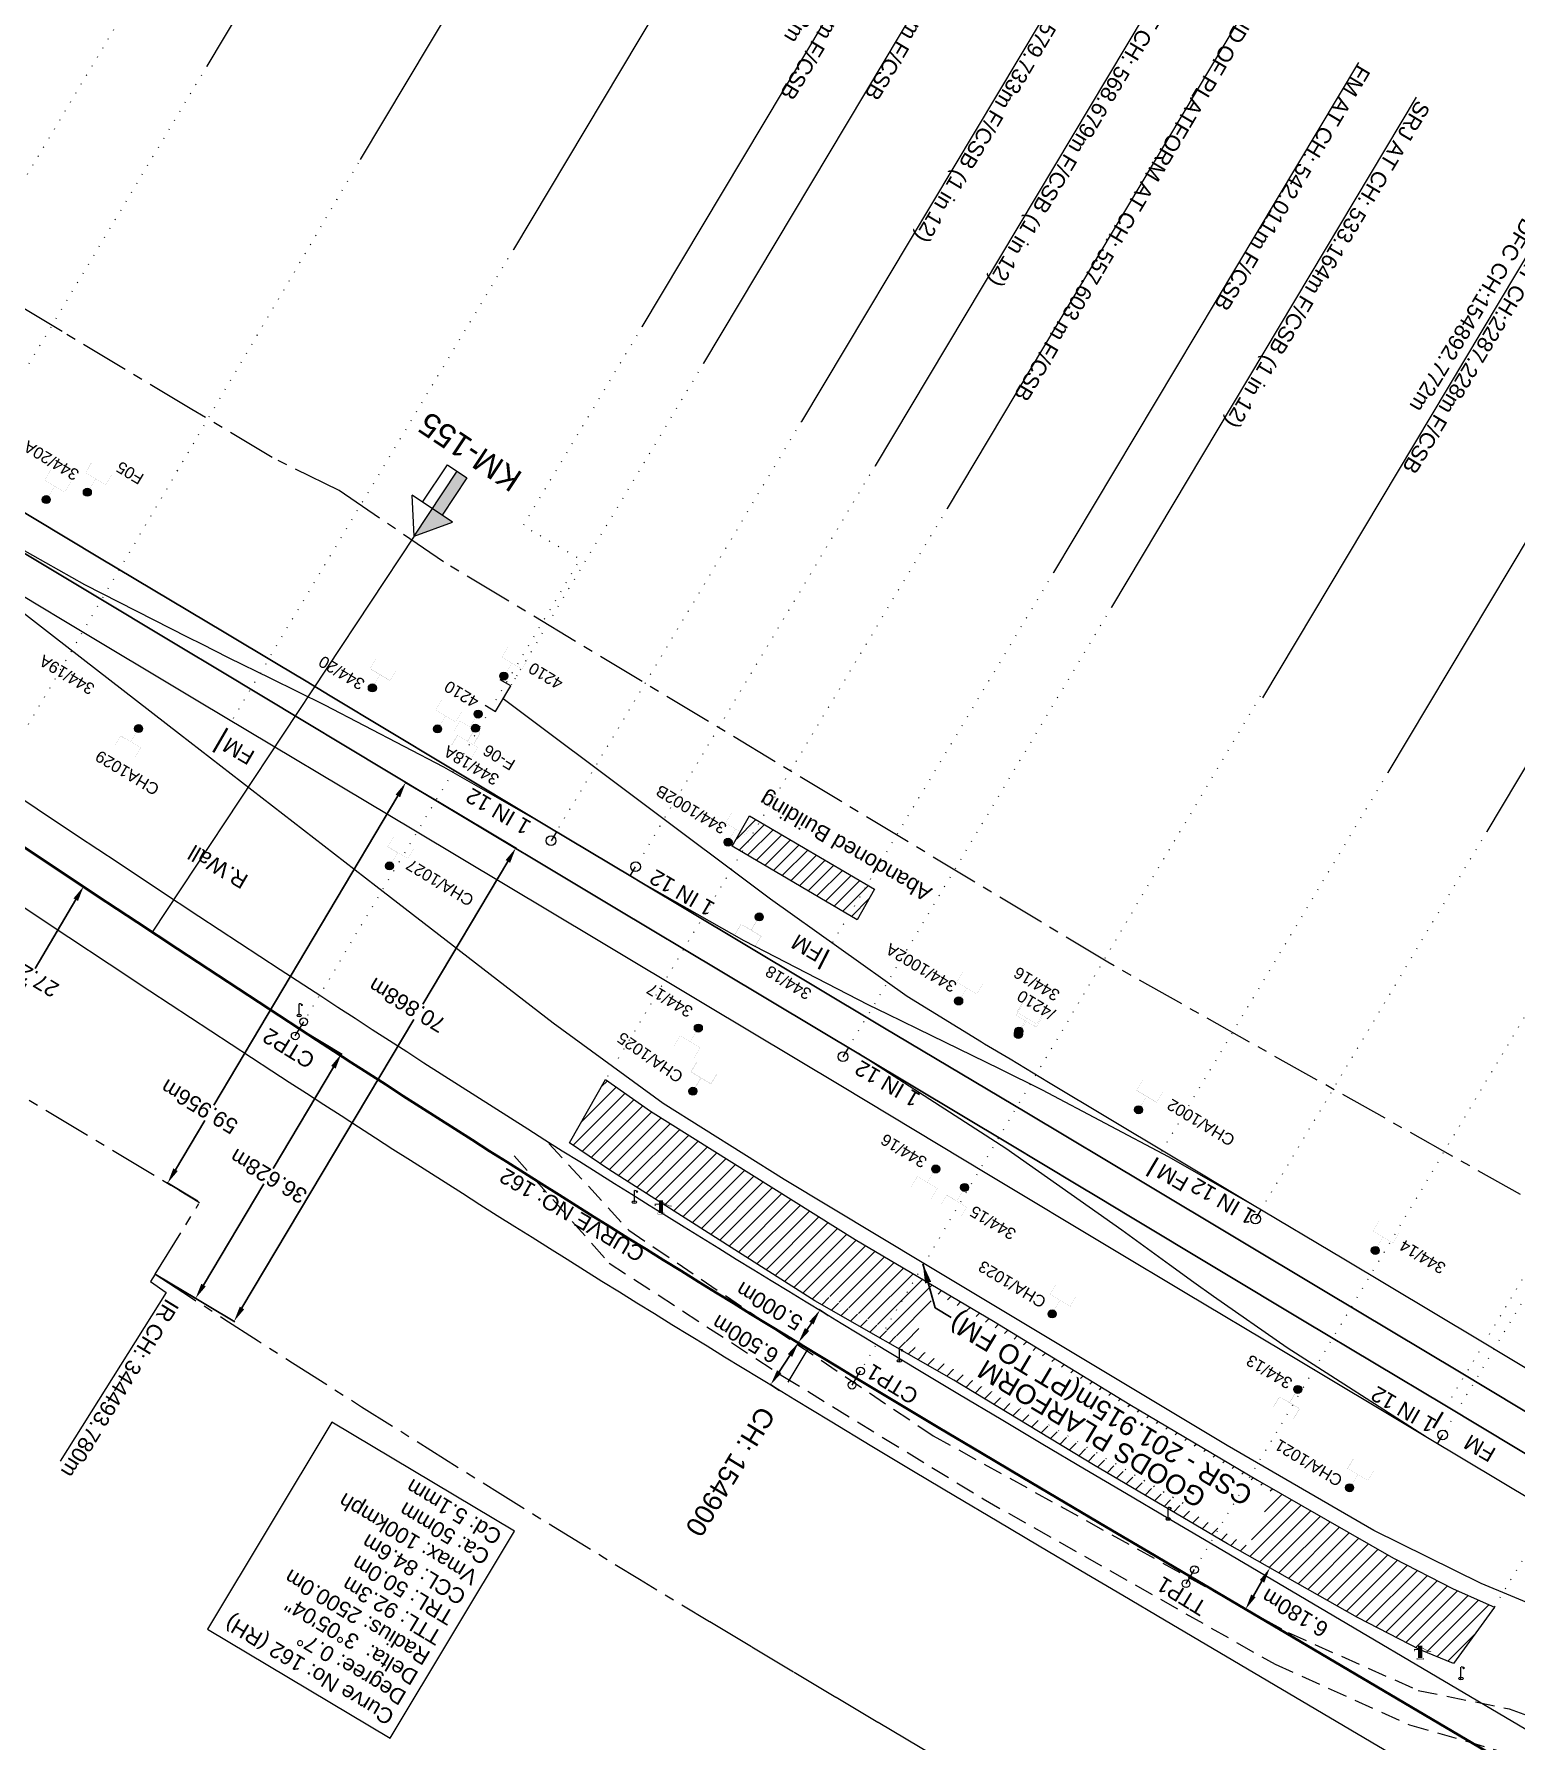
# Model space of a CAD drawing. Header units: metres. Extents: x 597821 to 610090, y 3402206 to 3407451.
# Drawn here: x 607355.1 to 607545.8, y 3403710.5 to 3403930.1 of the extents above; entities that cross this region are included whole.
import ezdxf
from ezdxf.enums import TextEntityAlignment as Align

# ---------------------------------------------------------------- set-up
doc = ezdxf.new("R2010")
doc.units = ezdxf.units.M
doc.header["$MEASUREMENT"] = 0
for name, pattern in [('CENTER', [2, 1.25, -0.25, 0.25, -0.25]), ('DASHED', [0.75, 0.5, -0.25]), ('DOT', [0.25, 0, -0.25])]:
    doc.linetypes.add(name, pattern=pattern)
doc.layers.get('Defpoints').update_dxf_attribs({"color": 5})
for name, color, linetype, lineweight in [('Cardinal_Leader', 10, 'Continuous', 0), ("CHAWAPAIL STN. SRJ's", 7, 'Continuous', 0), ('DFCC BOUNDARY', 6, 'CENTER', 0), ('Exg track', 7, 'Continuous', 0), ('Existing IR Track', 143, 'Continuous', 0), ('Govt buliding', 7, 'Continuous', 0), ('Grill', 7, 'Continuous', 0), ('Hand_Pump', 8, 'Continuous', 0), ('Lamp_Post', 8, 'Continuous', 0), ("NEW CHAWAPAIL STN. SRJ's", 10, 'Continuous', 0), ('OHE MAST', 7, 'Continuous', 0), ('Platform', 7, 'Continuous', 0), ('Proposed Chainage', 10, 'Continuous', 0), ('Proposed Curve_Details', 10, 'Continuous', 0), ('PROPOSED DFCC TRACK', 1, 'Continuous', 0), ('proposed structure', 1, 'Continuous', 0), ('Proposed TPTC Chainages', 10, 'Continuous', 0), ('SRJ CH. in Station', 7, 'Continuous', 0), ('Subroad Edge', 34, 'Continuous', 0), ('Text1', 7, 'Continuous', 0)]:
    doc.layers.add(name, color=color, linetype=linetype, lineweight=lineweight)
doc.layers.add('Existing Railway Boundary', color=7, linetype='CENTER')
doc.styles.add('ARIAL', font='arial.ttf')
doc.styles.get("Standard").update_dxf_attribs({"font": 'arial.ttf'})
doc.styles.add('Style-Arial', font='arial.ttf')
doc.linetypes.add('F-LINE', pattern='A,0.6,["X",Standard,S=0.3,R=0,X=0,Y=-0.15],0.1', length=0.7)
doc.dimstyles.new('ISO-25', dxfattribs={"dimtxt": 2.5, "dimasz": 2.5, "dimexe": 1.25, "dimexo": 0.625, "dimtad": 1, "dimtxsty": 'Standard', "dimcen": 2.5, "dimadec": 0, "dimazin": 0, "dimtfac": 1, "dimtmove": 0, "dimatfit": 3, "dimfxl": 1, "dimarcsym": 0})
doc.dimstyles.get("Standard").update_dxf_attribs({"dimtxt": 0.18, "dimasz": 0.18, "dimexe": 0.18, "dimexo": 0.0625, "dimgap": 0.09, "dimtad": 0, "dimtih": 1, "dimtoh": 1, "dimdec": 4, "dimzin": 0, "dimdsep": 46, "dimtxsty": 'Standard', "dimcen": 0.09, "dimadec": 0, "dimazin": 0, "dimtfac": 1, "dimtdec": 4, "dimtofl": 0, "dimtmove": 0, "dimatfit": 3, "dimfxl": 1, "dimtolj": 1, "dimtzin": 0, "dimarcsym": 0})

# ---------------------------------------------------------------- blocks, each defined once
blk = doc.blocks.new('*D12')
at = {"layer": 'Defpoints', "color": 0, "transparency": 16777216}
for p in [(607514.13, 3403732.74), (607510.98, 3403727.42), (607510.99, 3403727.42)]:
    blk.add_point(p, dxfattribs=at)
at = {"layer": 'PROPOSED DFCC TRACK', "color": 0, "lineweight": -2, "transparency": 16777216}
for p, q in [((607514.02, 3403732.8), (607514.01, 3403732.81)), ((607513.1, 3403731.02), (607512, 3403729.14)), ((607510.88, 3403727.48), (607510.87, 3403727.49))]:
    blk.add_line(p, q, dxfattribs=at)
at = {"layer": 'PROPOSED DFCC TRACK', "color": 0, "transparency": 16777216}
for points in [[(607512.82, 3403731.19), (607513.39, 3403730.85), (607514.12, 3403732.74)], [(607511.71, 3403729.31), (607512.28, 3403728.98), (607510.98, 3403727.42)]]:
    blk.add_solid(points, dxfattribs=at)
at = {"layer": 'PROPOSED DFCC TRACK', "color": 0, "lineweight": 0, "transparency": 16777216, "insert": (607517.34, 3403726.96), "char_height": 2, "attachment_point": 5, "rotation": 149, "style": 'Style-Arial'}
blk.add_mtext('\\A1;6.180m', dxfattribs=at)
blk = doc.blocks.new('TerminatorOpen_0.5')
at = {"color": 0, "linetype": 'ByBlock', "lineweight": -2}
for q in [(-1, 0.25), (-1, 0), (-1, -0.25)]:
    blk.add_line((0, 0), q, dxfattribs=at)
blk = doc.blocks.new('HP')
at = {"color": 8}
for points, const_width in [([(-0.75, 1.03), (-0.75, 1.29), (0, 1.29)], 0.108), ([(0, 0.17), (0, 1.76)], 0.541), ([(-0.04, 1.67), (1.03, 1.06), (1.42, 1.03)], 0.0676)]:
    blk.add_lwpolyline(points, dxfattribs=dict(at, const_width=const_width))
at = {"color": 8, "const_width": 0.0676}
blk.add_lwpolyline([(0, 0.17), (-0.41, 0.17), (-0.41, 0), (0.41, 0), (0.41, 0.17)], close=True, dxfattribs=at)
blk = doc.blocks.new('LP')
for points in [[(0, 0), (0, 1.5)], [(0.25, 1.35), (0.44, 1.35)]]:
    blk.add_lwpolyline(points)
for centre, radius, start, end in [((0.07, 0.99), 0.519, 57.6425, 97.3165), ((0.34, 1.33), 0.094, 11.7012, 168.0476)]:
    blk.add_arc(centre, radius, start, end)
at = {"extrusion": (0, 0, -1)}
blk.add_ellipse((0, 0.01), major_axis=(0.308, 0), ratio=0.400495, dxfattribs=at)
blk.add_ellipse((0.35, 1.36), major_axis=(0.0017, 0.0438), ratio=0.461056, start_param=1.74022, end_param=4.575836)
blk = doc.blocks.new('OHE MAST')
h = blk.add_hatch(color=7)
h.dxf.hatch_style = 1
edge = h.paths.add_edge_path()
edge.add_arc((0, 0), 0.514, 0, 360)
at = {"const_width": 0.01}
for points in [[(1.5, 3.5), (1.5, 2), (-1.5, 2), (-1.5, 3.5)], [(0, 2), (0, 0)]]:
    blk.add_lwpolyline(points, dxfattribs=at)
blk.add_circle((0, 0), 0.514)
blk = doc.blocks.new('KM POST PLAN')
h = blk.add_hatch(color=256)
h.dxf.hatch_style = 1
h.paths.add_polyline_path([(0, -8.47), (-3, -8.47), (-3, -20), (0, -20)])
h.paths.add_polyline_path([(0, -8.47), (0, 0), (-6.25, -8.47)])
for points in [[(0, 0), (-6.25, -8.47), (6.25, -8.47)], [(0, 0), (0, -20)], [(0, 0), (6.25, -8.47)], [(3, -8.47), (3, -20), (-3, -20), (-3, -8.47)]]:
    blk.add_lwpolyline(points)
at = {"style": 'Style-Arial'}
blk.add_attdef('KM-POST', text='', height=6, dxfattribs=at).set_placement((0, -26, -263.95), align=Align.MIDDLE_CENTER)
blk = doc.blocks.new('*D61')
at = {"layer": 'Defpoints', "color": 0, "transparency": 16777216}
for p in [(607389.43, 3403801.97), (607394.63, 3403798.87), (607370.67, 3403770.52)]:
    blk.add_point(p, dxfattribs=at)
at = {"layer": 'PROPOSED DFCC TRACK', "color": 0, "lineweight": -2, "transparency": 16777216}
for p, q in [((607389.54, 3403801.91), (607394.74, 3403798.81)), ((607393.61, 3403797.15), (607385.84, 3403784.13)), ((607376.9, 3403769.13), (607384.66, 3403782.16)), ((607370.78, 3403770.45), (607375.98, 3403767.35))]:
    blk.add_line(p, q, dxfattribs=at)
at = {"layer": 'PROPOSED DFCC TRACK', "color": 0, "transparency": 16777216}
for points in [[(607393.32, 3403797.33), (607393.89, 3403796.98), (607394.63, 3403798.87)], [(607376.61, 3403769.3), (607377.18, 3403768.96), (607375.87, 3403767.42)]]:
    blk.add_solid(points, dxfattribs=at)
at = {"layer": 'PROPOSED DFCC TRACK', "color": 0, "lineweight": 0, "transparency": 16777216, "insert": (607385.25, 3403783.14), "char_height": 2, "attachment_point": 5, "rotation": 149, "style": 'Style-Arial'}
blk.add_mtext('\\A1;36.628m', dxfattribs=at)
blk = doc.blocks.new('*D74')
at = {"layer": 'Defpoints', "color": 0, "transparency": 16777216}
for p in [(607406.94, 3403831.4), (607372.28, 3403782.26), (607376.29, 3403779.87)]:
    blk.add_point(p, dxfattribs=at)
at = {"layer": 'PROPOSED DFCC TRACK', "color": 0, "lineweight": -2, "transparency": 16777216}
for p, q in [((607406.83, 3403831.47), (607402.82, 3403833.85)), ((607401.9, 3403832.07), (607378.24, 3403792.29)), ((607373.3, 3403783.98), (607377.07, 3403790.32)), ((607376.18, 3403779.94), (607372.17, 3403782.32))]:
    blk.add_line(p, q, dxfattribs=at)
at = {"layer": 'PROPOSED DFCC TRACK', "color": 0, "transparency": 16777216}
for points in [[(607401.61, 3403832.24), (607402.19, 3403831.9), (607402.92, 3403833.79)], [(607373.01, 3403784.15), (607373.58, 3403783.81), (607372.28, 3403782.26)]]:
    blk.add_solid(points, dxfattribs=at)
at = {"layer": 'PROPOSED DFCC TRACK', "color": 0, "lineweight": 0, "transparency": 16777216, "insert": (607376.35, 3403792.09), "char_height": 2, "attachment_point": 5, "rotation": 149, "style": 'Style-Arial'}
blk.add_mtext('\\A1;59.956m', dxfattribs=at)
blk = doc.blocks.new('*D75')
at = {"layer": 'Defpoints', "color": 0, "transparency": 16777216}
for p in [(607406.94, 3403831.4), (607370.67, 3403770.52), (607380.82, 3403764.47)]:
    blk.add_point(p, dxfattribs=at)
at = {"layer": 'PROPOSED DFCC TRACK', "color": 0, "lineweight": -2, "transparency": 16777216}
for p, q in [((607407.04, 3403831.34), (607417.19, 3403825.29)), ((607416.06, 3403823.64), (607405.12, 3403805.27)), ((607381.84, 3403766.19), (607403.94, 3403803.3)), ((607370.78, 3403770.45), (607380.93, 3403764.41))]:
    blk.add_line(p, q, dxfattribs=at)
at = {"layer": 'PROPOSED DFCC TRACK', "color": 0, "transparency": 16777216}
for points in [[(607415.77, 3403823.81), (607416.35, 3403823.47), (607417.08, 3403825.36)], [(607381.56, 3403766.36), (607382.13, 3403766.02), (607380.82, 3403764.47)]]:
    blk.add_solid(points, dxfattribs=at)
at = {"layer": 'PROPOSED DFCC TRACK', "color": 0, "lineweight": 0, "transparency": 16777216, "insert": (607403.09, 3403805.15), "char_height": 2, "attachment_point": 5, "rotation": 149, "style": 'Style-Arial'}
blk.add_mtext('\\A1;70.868m', dxfattribs=at)
blk = doc.blocks.new('*D427')
at = {"layer": 'Defpoints', "color": 0, "transparency": 16777216}
for p in [(607360.53, 3403821), (607346.67, 3403797.54), (607347.61, 3403796.98)]:
    blk.add_point(p, dxfattribs=at)
at = {"layer": 'PROPOSED DFCC TRACK', "color": 0, "lineweight": -2, "transparency": 16777216}
for p, q in [((607360.64, 3403820.94), (607361.58, 3403820.38)), ((607360.46, 3403818.72), (607355.23, 3403809.87)), ((607348.63, 3403798.7), (607354.06, 3403807.9)), ((607346.77, 3403797.47), (607347.72, 3403796.92))]:
    blk.add_line(p, q, dxfattribs=at)
at = {"layer": 'PROPOSED DFCC TRACK', "color": 0, "transparency": 16777216}
for points in [[(607360.17, 3403818.89), (607360.74, 3403818.55), (607361.47, 3403820.44)], [(607348.34, 3403798.87), (607348.92, 3403798.53), (607347.61, 3403796.98)]]:
    blk.add_solid(points, dxfattribs=at)
at = {"layer": 'PROPOSED DFCC TRACK', "color": 0, "lineweight": 0, "transparency": 16777216, "insert": (607353.32, 3403809.68), "char_height": 2, "attachment_point": 5, "rotation": 149, "style": 'Style-Arial'}
blk.add_mtext('\\A1;27.255m', dxfattribs=at)
blk = doc.blocks.new('*D570')
at = {"layer": 'Defpoints', "color": 0, "transparency": 16777216}
for p in [(607454.71, 3403760.92), (607449.88, 3403756.32), (607451.13, 3403755.49)]:
    blk.add_point(p, dxfattribs=at)
at = {"layer": 'PROPOSED DFCC TRACK', "color": 0, "lineweight": -2, "transparency": 16777216}
for p, q in [((607454.61, 3403760.98), (607453.36, 3403761.81)), ((607452.36, 3403760.07), (607450.98, 3403757.99)), ((607451.03, 3403755.56), (607449.77, 3403756.39))]:
    blk.add_line(p, q, dxfattribs=at)
at = {"layer": 'PROPOSED DFCC TRACK', "color": 0, "transparency": 16777216}
for points in [[(607452.08, 3403760.26), (607452.64, 3403759.89), (607453.46, 3403761.74)], [(607450.7, 3403758.17), (607451.26, 3403757.8), (607449.88, 3403756.32)]]:
    blk.add_solid(points, dxfattribs=at)
at = {"layer": 'PROPOSED DFCC TRACK', "color": 0, "lineweight": 0, "transparency": 16777216, "insert": (607446.61, 3403762.17), "char_height": 2, "attachment_point": 5, "rotation": 149, "style": 'Style-Arial'}
blk.add_mtext('\\A1;6.500m', dxfattribs=at)
blk = doc.blocks.new('*D571')
at = {"layer": 'Defpoints', "color": 0, "transparency": 16777216}
for p in [(607456.22, 3403765.92), (607457.36, 3403765.16), (607454.61, 3403760.98)]:
    blk.add_point(p, dxfattribs=at)
at = {"layer": 'PROPOSED DFCC TRACK', "color": 0, "lineweight": -2, "transparency": 16777216}
for p, q in [((607457.26, 3403765.23), (607456.11, 3403765.98)), ((607454.56, 3403763.41), (607455.11, 3403764.25)), ((607454.5, 3403761.05), (607453.36, 3403761.81))]:
    blk.add_line(p, q, dxfattribs=at)
at = {"layer": 'PROPOSED DFCC TRACK', "color": 0, "transparency": 16777216}
for points in [[(607454.84, 3403764.43), (607455.39, 3403764.06), (607456.22, 3403765.92)], [(607454.28, 3403763.6), (607454.84, 3403763.23), (607453.46, 3403761.74)]]:
    blk.add_solid(points, dxfattribs=at)
at = {"layer": 'PROPOSED DFCC TRACK', "color": 0, "lineweight": 0, "transparency": 16777216, "insert": (607449.7, 3403766.42), "char_height": 2, "attachment_point": 5, "rotation": 149, "style": 'Style-Arial'}
blk.add_mtext('\\A1;5.000m', dxfattribs=at)

msp = doc.modelspace()

# ---------------------------------------------------------------- hatches: boundary and pattern name
at = {"layer": 'Text1'}
h = msp.add_hatch(dxfattribs=at)
h.set_pattern_fill('ANSI31', color=256, scale=10)
h.set_pattern_definition([(45, (0, 0), (-0.8838834765, 0.8838834765), [])])
h.paths.add_polyline_path([(607461.0192, 3403816.138), (607444.9424, 3403825.5853), (607447.1589, 3403829.5152), (607463.2475, 3403820.0609)])
h = msp.add_hatch(dxfattribs=at)
h.set_pattern_fill('ANSI31', scale=11)
h.set_pattern_definition([(45, (0, 0), (-0.97227182413, 0.97227182413), [])])
h.paths.add_polyline_path([(607503.2261, 3403740.8196), (607503.3885, 3403740.9221), (607456.1312, 3403768.2406), (607456.2936, 3403768.3431)], flags=16)
h.paths.add_polyline_path([(607514.5429, 3403742.4171), (607511.3545, 3403735.4694), (607467.9992, 3403761.4781), (607471.0482, 3403768.1922)], flags=16)
h.paths.add_polyline_path([(607423.9849, 3403787.4472), (607428.638, 3403795.5771), (607434.4031, 3403791.5223), (607460.7542, 3403774.9975), (607478.5421, 3403764.488), (607496.0754, 3403753.7464), (607512.5108, 3403744.0338), (607530.0406, 3403733.9883), (607537.7053, 3403730.0703), (607543.0002, 3403727.6922), (607537.7365, 3403720.459), (607533.4567, 3403722.1857), (607525.4125, 3403726.3603), (607508.6632, 3403735.8294), (607491.4209, 3403746.0261), (607473.4262, 3403756.9012), (607455.5493, 3403767.1147), (607429.0701, 3403783.9825)])

# ---------------------------------------------------------------- linework, layer by layer
at = {"layer": 'Cardinal_Leader', "linetype": 'Continuous', "lineweight": 13}
for p, q in [((607388.695, 3403801.1897), (607389.7831, 3403803.0105)), ((607460.3503, 3403756.2615), (607461.4384, 3403758.0822)), ((607503.3264, 3403730.7069), (607504.4144, 3403732.5276))]:
    msp.add_line(p, q, dxfattribs=at)
for centre in [(607389.7831, 3403803.0105), (607388.695, 3403801.1897), (607460.3503, 3403756.2615), (607461.4384, 3403758.0822), (607504.4144, 3403732.5276), (607503.3264, 3403730.7069)]:
    msp.add_circle(centre, 0.5, dxfattribs=at)
at = {"layer": "CHAWAPAIL STN. SRJ's", "lineweight": 13, "flags": 128}
for points in [[(607416.5422, 3403991.5742), (607377.3183, 3403925.9747)], [(607455.9945, 3403967.9853), (607416.7736, 3403902.3833)], [(607480.4549, 3403953.3598), (607441.2347, 3403887.7573)], [(607493.0473, 3403945.8296), (607453.8234, 3403880.2301)], [(607502.5357, 3403940.1571), (607463.3114, 3403874.557)], [(607511.7564, 3403934.6437), (607472.592, 3403869.0316)], [(607525.5124, 3403926.4187), (607486.2882, 3403860.8185)], [(607532.9578, 3403921.966), (607493.734, 3403856.3664)], [(607568.525, 3403900.7002), (607529.3008, 3403835.1)], [(607581.2576, 3403893.087), (607542.0334, 3403827.4869)]]:
    msp.add_lwpolyline(points, dxfattribs=at)
at = {"layer": "CHAWAPAIL STN. SRJ's", "linetype": 'DOT', "lineweight": 13, "ltscale": 5, "flags": 128}
for points in [[(607366.6981, 3403932.965), (607329.5579, 3403870.6462)], [(607377.3183, 3403925.9747), (607344.2477, 3403870.6121)], [(607416.7736, 3403902.3833), (607380.4704, 3403841.6607)], [(607441.2347, 3403887.7573), (607415.4414, 3403844.5687)], [(607453.8234, 3403880.2301), (607422.3109, 3403827.4673)], [(607463.3114, 3403874.557), (607432.4835, 3403822.945)], [(607486.2882, 3403860.8185), (607457.7907, 3403813.1445)], [(607493.734, 3403856.3664), (607459.8736, 3403799.6779)], [(607417.228, 3403847.5606), (607415.4414, 3403844.5687)], [(607529.3008, 3403835.1), (607500.0844, 3403786.1822)], [(607542.0334, 3403827.4869), (607512.964, 3403778.8112)], [(607536.8378, 3403753.5483), (607553.5517, 3403781.5087), (607548.1981, 3403784.8412), (607565.3253, 3403813.5599)], [(607572.0334, 3403809.549), (607535.671, 3403748.6942)], [(607582.8368, 3403803.1131), (607561.3631, 3403766.3254), (607564.8526, 3403764.2389), (607543.0002, 3403727.6922)]]:
    msp.add_lwpolyline(points, dxfattribs=at)
at = {"layer": "CHAWAPAIL STN. SRJ's", "linetype": 'DOT', "lineweight": 13, "ltscale": 5, "elevation": 264.3916, "flags": 128}
msp.add_lwpolyline([(607472.592, 3403869.0316), (607428.638, 3403795.5771)], dxfattribs=at)
at = {"layer": 'DFCC BOUNDARY', "color": 36, "linetype": 'ByBlock', "ltscale": 5}
for p, q in [((607370.6701, 3403770.5171), (607370.0706, 3403769.577)), ((607372.0982, 3403768.1576), (607358.4584, 3403746.4735)), ((607370.0706, 3403769.577), (607372.0982, 3403768.1576))]:
    msp.add_line(p, q, dxfattribs=at)
at = {"layer": 'DFCC BOUNDARY', "lineweight": 20, "ltscale": 5}
msp.add_lwpolyline([(607248.0969, 3403856.6673), (607265.7572, 3403846.1057), (607281.2413, 3403836.8167), (607296.6244, 3403827.5882), (607314.0229, 3403817.1971), (607317.1885, 3403815.2975), (607330.6606, 3403807.2131), (607343.0419, 3403799.786), (607348.0429, 3403796.7883), (607376.3854, 3403779.7603)], dxfattribs=at)
at = {"layer": 'Exg track', "lineweight": 15}
for p, q in [((607422.3109, 3403827.4673), (607421.6174, 3403826.3015)), ((607431.796, 3403821.7895), (607432.4896, 3403822.9553)), ((607459.8736, 3403799.6779), (607459.1801, 3403798.512)), ((607512.964, 3403778.8112), (607512.2705, 3403777.6454)), ((607535.6693, 3403748.6914), (607536.3629, 3403749.8572))]:
    msp.add_line(p, q, dxfattribs=at)
at = {"layer": 'Exg track', "const_width": 0.3}
for points in [[(607379.9625, 3403840.7885), (607378.152, 3403837.6792)], [(607499.6959, 3403785.5312), (607498.264, 3403783.1317)], [(607535.1443, 3403750.7299), (607536.38, 3403752.7863)]]:
    msp.add_lwpolyline(points, dxfattribs=at)
at = {"layer": 'Exg track', "const_width": 0.3, "elevation": 264.332}
msp.add_lwpolyline([(607457.3439, 3403812.2774), (607456.0541, 3403809.7745)], dxfattribs=at)
at = {"layer": 'Exg track', "lineweight": 15}
for centre in [(607421.6174, 3403826.3015), (607432.4896, 3403822.9553), (607459.1801, 3403798.512), (607512.2705, 3403777.6454), (607536.3629, 3403749.8572)]:
    msp.add_circle(centre, 0.6244, dxfattribs=at)
at = {"layer": 'Existing IR Track', "color": 0, "lineweight": 25, "flags": 128}
for points in [[(607557.8332, 3403746.3515), (607538.5356, 3403757.9594), (607521.0287, 3403768.4139), (607498.3055, 3403782.0443), (607482.8326, 3403791.2781), (607464.3216, 3403802.3122), (607446.1089, 3403813.2053), (607433.079, 3403821.0124), (607432.078, 3403821.6207), (607421.0239, 3403828.2377), (607408.0311, 3403836.02), (607393.1998, 3403844.9552), (607390.1158, 3403846.8382), (607386.4912, 3403848.9559), (607379.5596, 3403853.1162), (607363.5037, 3403862.6938), (607346.8627, 3403872.7094), (607329.6373, 3403882.9976), (607314.4109, 3403892.1216), (607298.9853, 3403901.365), (607281.196, 3403912.0126), (607263.2503, 3403922.7539), (607245.7162, 3403933.2433)], [(607626.3416, 3403700.034), (607604.0888, 3403713.3589), (607591.3904, 3403720.9318), (607574.8623, 3403730.7886), (607555.1678, 3403742.5337), (607536.6127, 3403753.6835), (607518.5467, 3403764.4912), (607496.1752, 3403777.906), (607492.0576, 3403780.3959), (607489.4046, 3403781.9683), (607480.5666, 3403787.2852), (607443.3909, 3403809.5491), (607430.0462, 3403817.5549), (607406.1365, 3403831.8819), (607378.9166, 3403848.2355), (607373.8895, 3403851.2488), (607361.5254, 3403858.6657), (607344.842, 3403868.6771), (607327.4402, 3403879.0702), (607312.1075, 3403888.2684), (607296.5881, 3403897.5786), (607278.8925, 3403908.1613), (607260.9973, 3403918.8633), (607243.4181, 3403929.3978)]]:
    msp.add_lwpolyline(points, dxfattribs=at)
at = {"layer": 'Existing IR Track', "color": 0, "lineweight": 20, "flags": 128}
for points in [[(607602.9662, 3403708.4598), (607599.3014, 3403710.6541), (607534.3818, 3403749.4611), (607515.8604, 3403760.5684), (607503.2062, 3403768.1394), (607493.9262, 3403773.7259), (607477.9142, 3403783.3242), (607458.8933, 3403794.7562), (607441.4785, 3403805.2061), (607427.6798, 3403813.486), (607403.9493, 3403827.6596), (607376.3557, 3403844.1144), (607358.6939, 3403854.7432), (607355.9927, 3403856.3731), (607353.5228, 3403857.8693), (607351.9727, 3403858.8045), (607343.7103, 3403863.8321), (607331.5395, 3403871.0433), (607293.8661, 3403893.5287), (607258.8116, 3403914.642)], [(607592.0175, 3403704.3702), (607576.2106, 3403713.76), (607562.8829, 3403720.9465), (607548.9366, 3403727.5625), (607541.3072, 3403730.7438), (607527.5107, 3403737.5458), (607508.6346, 3403748.4954), (607487.3808, 3403761.2088), (607469.7917, 3403771.7706), (607451.6195, 3403782.711), (607436.06, 3403792.5074), (607421.8777, 3403802.8505), (607399.0459, 3403820.4771), (607373.8212, 3403840.0072), (607357.5697, 3403852.5795), (607354.8938, 3403854.6618), (607351.0534, 3403857.653), (607343.3366, 3403863.3596), (607331.5395, 3403871.0433)], [(607421.0239, 3403828.2377), (607407.813, 3403835.7508), (607392.5258, 3403843.7224), (607385.5649, 3403847.1757), (607380.1121, 3403849.8543), (607376.6787, 3403851.5799), (607374.9126, 3403852.4415), (607361.6294, 3403859.2151), (607344.842, 3403868.6771)], [(607413.1157, 3403843.7258), (607414.4554, 3403842.9231), (607416.4273, 3403846.2143), (607415.0876, 3403847.017)], [(607739.2471, 3403643.525), (607722.3299, 3403653.5866), (607706.8498, 3403662.9245), (607688.6165, 3403673.8511), (607668.1901, 3403686.0802), (607650.5817, 3403696.5575), (607630.9913, 3403708.2786), (607609.2191, 3403721.2727), (607560.56, 3403750.2978), (607541.0303, 3403762.0552), (607523.6197, 3403772.4549), (607511.6758, 3403779.5797), (607501.2391, 3403785.8265), (607485.6228, 3403795.2008), (607480.676, 3403798.1972), (607477.4092, 3403800.1342), (607477.008, 3403800.3762), (607467.4307, 3403806.2767), (607449.8726, 3403818.7855), (607416.1589, 3403844.0301), (607415.4414, 3403844.5687)], [(607511.6758, 3403779.5797), (607501.0851, 3403785.6534), (607484.8744, 3403794.2193), (607479.4229, 3403796.9198), (607468.7653, 3403802.086), (607464.9027, 3403803.9666), (607462.5164, 3403805.1511), (607446.4773, 3403813.4166), (607433.079, 3403821.0124)], [(607534.3818, 3403749.4611), (607516.3361, 3403761.041), (607506.8635, 3403767.6465), (607504.3346, 3403769.458), (607501.1786, 3403771.7374), (607495.0557, 3403776.1963), (607480.1373, 3403786.6958), (607461.1605, 3403798.9072)]]:
    msp.add_lwpolyline(points, dxfattribs=at)
at = {"layer": 'Existing Railway Boundary', "color": 36, "lineweight": 20, "ltscale": 5}
for points in [[(607385.7139, 3403875.6061), (607375.3991, 3403881.7936), (607358.6952, 3403891.8174), (607341.2919, 3403902.2114), (607325.9819, 3403911.3959), (607310.4466, 3403920.7156), (607304.9288, 3403924.0155), (607300.9292, 3403917.3459)], [(607755.5205, 3403663.0787), (607493.2715, 3403810.6574), (607407.78, 3403862.1861), (607394.3484, 3403871.3553), (607385.7139, 3403875.6061)]]:
    msp.add_lwpolyline(points, dxfattribs=at)
msp.add_lwpolyline([(607765.5086, 3403559.4423), (607571.8471, 3403673.7258), (607552.2717, 3403660.5571), (607485.2693, 3403700.0965), (607479.8852, 3403703.2741), (607474.4939, 3403706.4583), (607469.0947, 3403709.6517), (607463.6689, 3403712.8676), (607458.2522, 3403716.0874), (607452.8306, 3403719.3215), (607447.4053, 3403722.5717), (607441.9978, 3403725.8273, -0.00829626), (607370.6701, 3403770.5171), (607376.2934, 3403779.6115)], format="xyb", dxfattribs=at)
at = {"layer": 'Govt buliding'}
msp.add_polyline3d([(607461.0192, 3403816.138, 263.9688), (607444.9424, 3403825.5853, 264.6845), (607447.1589, 3403829.5152, 262.9101), (607463.2475, 3403820.0609, 262.9101)], close=True, dxfattribs=at)
at = {"layer": 'Grill', "color": 1, "linetype": 'F-LINE', "lineweight": 13, "ltscale": 2}
for points in [[(607834.0327, 3403542.5876), (607506.4115, 3403735.9234), (607501.0292, 3403739.1), (607495.6491, 3403742.2775), (607490.2723, 3403745.4577), (607484.9025, 3403748.6405), (607479.536, 3403751.8304), (607474.1759, 3403755.0278), (607468.8231, 3403758.2346), (607463.4758, 3403761.4539, -0.00845757), (607391.9689, 3403806.2891), (607386.7418, 3403809.7), (607381.5235, 3403813.1214), (607376.3105, 3403816.5534), (607371.1014, 3403819.9944), (607365.8934, 3403823.444), (607360.69, 3403826.8977), (607355.4874, 3403830.3555), (607350.2846, 3403833.8159), (607289.796, 3403874.0503)], [(607765.3572, 3403569.7612), (607500.5669, 3403726.0193), (607495.1841, 3403729.1962), (607489.8009, 3403732.3756), (607484.4179, 3403735.5594), (607479.0327, 3403738.7513), (607473.6523, 3403741.9495), (607468.2752, 3403745.1571), (607462.9023, 3403748.3758), (607457.5384, 3403751.6052, -0.00845894), (607385.6902, 3403796.6544), (607380.4467, 3403800.076), (607375.209, 3403803.5101), (607369.9794, 3403806.953), (607364.7568, 3403810.4029), (607359.5429, 3403813.8565), (607354.3304, 3403817.3162), (607349.1219, 3403820.778), (607343.916, 3403824.2403), (607283.4269, 3403864.4751)]]:
    msp.add_lwpolyline(points, format="xyb", dxfattribs=at)
at = {"layer": "NEW CHAWAPAIL STN. SRJ's", "lineweight": 13, "flags": 128}
for points in [[(607397.0968, 3403913.9545), (607435.9933, 3403979.0066)], [(607433.3246, 3403892.4403), (607472.4446, 3403957.866)], [(607513.2037, 3403844.705), (607552.3236, 3403910.1307)]]:
    msp.add_lwpolyline(points, dxfattribs=at)
at = {"layer": "NEW CHAWAPAIL STN. SRJ's", "linetype": 'DOT', "lineweight": 13, "ltscale": 5, "flags": 128}
for points in [[(607347.5156, 3403829.6526), (607397.1823, 3403914.0974)], [(607433.3452, 3403892.4746), (607418.023, 3403866.8349), (607425.3519, 3403862.5304), (607389.239, 3403802.1001)], [(607512.8786, 3403844.9193), (607460.8943, 3403757.1718)], [(607503.8704, 3403731.6173), (607556.126, 3403819.0605)]]:
    msp.add_lwpolyline(points, dxfattribs=at)
at = {"layer": 'Platform'}
msp.add_polyline3d([(607423.9849, 3403787.4472, 264.4456), (607428.638, 3403795.5771, 264.3916), (607434.4031, 3403791.5223, 265.2454), (607460.7542, 3403774.9975, 265.2534), (607478.5421, 3403764.488, 265.2654), (607496.0754, 3403753.7464, 265.2404), (607512.5108, 3403744.0338, 265.2444), (607530.0406, 3403733.9883, 265.2714), (607537.7053, 3403730.0703, 265.1614), (607543.0002, 3403727.6922, 264.6516), (607537.7365, 3403720.459, 264.6775), (607533.4567, 3403722.1857, 265.2694), (607525.4125, 3403726.3603, 265.2864), (607508.6632, 3403735.8294, 265.3134), (607491.4209, 3403746.0261, 265.2954), (607473.4262, 3403756.9012, 265.3044), (607455.5493, 3403767.1147, 265.3514), (607429.0701, 3403783.9825, 265.2664)], close=True, dxfattribs=at)
at = {"layer": 'Proposed Chainage', "lineweight": 0}
msp.add_line((607403.9909, 3403865.5014), (607370.3054, 3403814.5277), dxfattribs=at)
at = {"layer": 'Proposed Chainage', "lineweight": 0, "flags": 128}
msp.add_lwpolyline([(607452.1158, 3403756.6431), (607454.7122, 3403760.9161)], dxfattribs=at)
at = {"layer": 'Proposed Curve_Details'}
msp.add_lwpolyline([(607400.8912, 3403710.8419), (607416.9163, 3403737.4772), (607393.4143, 3403751.5122), (607377.3892, 3403724.8769)], close=True, dxfattribs=at)
at = {"layer": 'PROPOSED DFCC TRACK', "color": 1, "linetype": 'Continuous', "lineweight": 50, "flags": 128}
msp.add_lwpolyline([(607831.492, 3403538.2812), (607503.8704, 3403731.6173), (607498.4879, 3403734.794), (607493.1064, 3403737.9723), (607487.7269, 3403741.1541), (607482.3504, 3403744.3408), (607476.9779, 3403747.5343), (607471.6104, 3403750.7362), (607466.2489, 3403753.9482), (607460.8943, 3403757.1718, -0.00845817), (607389.239, 3403802.1001), (607384.0048, 3403805.5156), (607378.7781, 3403808.9426), (607373.5578, 3403812.3793), (607368.3429, 3403815.8242), (607363.1323, 3403819.2756), (607357.925, 3403822.7318), (607352.7198, 3403826.1914), (607347.5156, 3403829.6526), (607112.557, 3403985.9371)], format="xyb", dxfattribs=at)
at = {"layer": 'Subroad Edge', "color": 3, "linetype": 'DASHED', "lineweight": 18, "ltscale": 5}
for p, q in [((607416.8788, 3403785.7405, 263.8748), (607429.1041, 3403771.9571, 263.8368)), ((607421.3376, 3403787.3585, 263.9798), (607431.6202, 3403776.1817, 263.9818)), ((607431.6202, 3403776.1817, 263.9818), (607453.2569, 3403761.5435, 263.8538)), ((607429.1041, 3403771.9571, 263.8368), (607451.4457, 3403757.4207, 263.7328)), ((607453.2569, 3403761.5435, 263.8538), (607470.8059, 3403749.738, 263.9248)), ((607451.4457, 3403757.4207, 263.7328), (607477.2099, 3403741.6403, 263.8468)), ((607470.8059, 3403749.738, 263.9248), (607516.4818, 3403724.4145, 264.0287)), ((607477.2099, 3403741.6403, 263.8468), (607514.7955, 3403720.3472, 263.9708)), ((607516.4818, 3403724.4145, 264.0287), (607533.2086, 3403716.9863, 264.1257)), ((607514.7955, 3403720.3472, 263.9708), (607532.0657, 3403712.5643, 264.0167)), ((607533.2086, 3403716.9863, 264.1257), (607544.9053, 3403714.6089, 264.0637)), ((607544.9053, 3403714.6089, 264.0637), (607588.7871, 3403699.0507, 264.0907)), ((607532.0657, 3403712.5643, 264.0167), (607545.3081, 3403708.7254, 263.9388))]:
    msp.add_line(p, q, dxfattribs=at)

# ---------------------------------------------------------------- block references
at = {"layer": 'Hand_Pump', "xscale": 0.9997078269170317, "yscale": 0.9997078269170317, "zscale": 0.9997078269170317}
for p in [(607435.7663, 3403778.2593, 264.8665), (607533.4523, 3403720.9653, 264.4996)]:
    msp.add_blockref('HP', p, dxfattribs=at)
at = {"layer": 'Lamp_Post', "xscale": 0.9997078269170317, "yscale": 0.9997078269170317, "zscale": 0.9997078269170317}
for p in [(607389.2108, 3403803.8034, 262.5272), (607432.339, 3403779.7831, 264.8405), (607466.4364, 3403759.3602, 265.1554), (607501.0166, 3403739.0273, 264.9885), (607538.71, 3403718.4909, 264.6725)]:
    msp.add_blockref('LP', p, dxfattribs=at)
at = {"layer": 'OHE MAST', "lineweight": 20}
for p, rotation in [((607356.6614, 3403870.1874), 329.0208306544455), ((607361.9418, 3403871.138), 329.0208306544455), ((607415.537, 3403847.487), 329.0208306544455), ((607398.6185, 3403845.9553), 329.0208306544455), ((607407.0049, 3403840.6886), 329.0208306544455), ((607412.225, 3403842.599), 149.0208306544456), ((607368.5456, 3403840.7317), 149.0208306544456), ((607411.874, 3403840.7762), 149.0208306544456), ((607444.3883, 3403826.114), 329.0208306544455), ((607400.8252, 3403823.0591), 329.0208306544455), ((607448.4039, 3403816.5018), 149.0208306544456), ((607474.0666, 3403805.6825), 329.0208306544455), ((607481.748, 3403801.382), 329.0208306544455), ((607481.8235, 3403801.804), 329.0208306544455), ((607440.5673, 3403802.1905), 149.0208306544456), ((607439.8776, 3403794.0755), 329.0208306544455), ((607497.2115, 3403791.6829), 329.0208306544455), ((607471.1197, 3403784.0671), 149.0208306544456), ((607474.8295, 3403781.6908), 149.0208306544456), ((607527.6746, 3403773.5833), 329.0208306544455), ((607486.0968, 3403765.4171), 329.0208306544455), ((607517.6999, 3403755.7102), 149.0208306544456), ((607524.3808, 3403743.0603), 329.0208306544455)]:
    msp.add_blockref('OHE MAST', p, dxfattribs=dict(at, rotation=rotation))
at = {"layer": 'Proposed Chainage', "lineweight": 0}
ref = msp.add_blockref('KM POST PLAN', (607403.9909, 3403865.5014), dxfattribs=dict(at, xscale=0.5, yscale=0.5, zscale=0.5, rotation=146.4307463538951))
ref.add_attrib('KM-POST', 'KM-155', dxfattribs={"layer": '0', "color": 10, "height": 3, "rotation": 146.430746, "style": 'Style-Arial'}).set_placement((607411.1792, 3403876.3333, -131.9737), align=Align.MIDDLE_CENTER)

# ---------------------------------------------------------------- texts
at = {"layer": "CHAWAPAIL STN. SRJ's", "lineweight": 13, "char_height": 2, "attachment_point": 4, "line_spacing_factor": 0.648, "style": 'ARIAL'}
for s, insert, width, rotation in [('\\pxsm1;DE AT CH: 594.525m F/CSB', (607481.2127, 3403952.7447), 48.267487, 239.123596), ('\\pxsm1,t21;SRJ AT CH: 579.733m F/CSB (1 in 12)', (607493.8067, 3403945.2143), 78.551179, 239.123596), ('\\pxsm1;SRJ AT CH: 568.679m F/CSB (1 in 12)', (607503.2869, 3403939.5282), 78.551179, 239.123596), ('\\pxsm1;END OF PLATFORM AT CH: 557.603 m F/CSB  ', (607512.351, 3403934.2035), 79.767452, 239.251769), ('\\pxsm1;FM AT CH: 542.011m F/CSB', (607526.2718, 3403925.8034), 78.551179, 239.123596), ('\\pxsm1,t23;SRJ AT CH: 533.164m F/CSB (1 in 12)', (607533.7173, 3403921.3507), 70.493945, 239.123595)]:
    msp.add_mtext(s, dxfattribs=dict(at, insert=insert, width=width, rotation=rotation))
at = {"layer": 'DFCC BOUNDARY', "color": 36, "insert": (607372.9681, 3403767.0169), "char_height": 2, "attachment_point": 4, "rotation": 238.566309, "line_spacing_factor": 0.60036, "style": 'ARIAL'}
msp.add_mtext('IR CH: 344493.780m', dxfattribs=at)
at = {"layer": 'Exg track', "style": 'ARIAL'}
for s, p in [('FM', (607383.6561, 3403837.6806)), ('1 IN 12', (607419.2195, 3403828.6605)), ('1 IN 12', (607442.8664, 3403818.1855)), ('FM', (607456.8195, 3403812.344)), ('1 IN 12', (607469.2845, 3403793.6278)), ('FM', (607503.8554, 3403782.806)), ('1 IN 12', (607512.4932, 3403778.4977)), ('1 IN 12', (607535.704, 3403751.7084)), ('FM', (607543.3662, 3403747.9783))]:
    msp.add_text(s, height=2, rotation=149.797857, dxfattribs=at).set_placement(p)
at = {"layer": 'OHE MAST', "style": 'ARIAL'}
for s, rotation, p in [('344/20A', 149, (607361.0298, 3403873.8303)), ('F05', 149, (607369.3586, 3403873.3315)), ('344/19A', 149, (607363.0396, 3403846.2721)), ('344/20', 149, (607397.7929, 3403846.8883)), ('4210', 149, (607423.3099, 3403846.9325)), ('4210', 149, (607412.4719, 3403844.5753)), ('344/18A', 149, (607415.0843, 3403834.6161)), ('F-06', 149, (607417.159, 3403836.5426)), ('CHA1029', 149, (607371.3624, 3403833.3262)), ('344/1002B', 149, (607444.3736, 3403828.3416)), ('CHA/1027', 149, (607411.8452, 3403819.0609)), ('344/1002A', 149, (607473.9719, 3403807.9681)), ('344/18', 149, (607455.2862, 3403807.029)), ('344/16', 149, (607487.2373, 3403806.8601)), ('344/17', 149, (607440.0169, 3403804.7543)), ('/4210', 149, (607486.6742, 3403804.4598)), ('CHA/1025', 145.428967, (607438.7706, 3403796.2842)), ('CHA/1002', 149, (607509.7791, 3403788.1957)), ('344/16', 149, (607470.1431, 3403785.3839)), ('344/15', 149, (607481.6032, 3403776.1309)), ('344/14', 149, (607536.9037, 3403771.7478)), ('CHA/1023', 149, (607485.484, 3403767.3756)), ('344/13', 149, (607517.1669, 3403756.9521)), ('CHA/1021', 149, (607523.6255, 3403744.4066))]:
    msp.add_text(s, height=1.5, rotation=rotation, dxfattribs=at).set_placement(p)
at = {"layer": 'Proposed Chainage', "lineweight": 0, "insert": (607449.5155, 3403753.1015), "char_height": 2.5, "attachment_point": 4, "rotation": 238.715628, "line_spacing_factor": 0.6, "style": 'Style-Arial'}
msp.add_mtext('CH: 154900', dxfattribs=at)
at = {"layer": 'Proposed Curve_Details', "insert": (607433.8907, 3403773.7321), "char_height": 2, "attachment_point": 7, "rotation": 149.711205, "line_spacing_factor": 0.9, "style": 'ARIAL'}
msp.add_mtext('CURVE NO: 162', dxfattribs=at)
at = {"layer": 'Proposed Curve_Details', "lineweight": 0, "insert": (607415.4962, 3403737.3094), "char_height": 2, "attachment_point": 7, "rotation": 149.123643, "line_spacing_factor": 0.9, "style": 'ARIAL'}
msp.add_mtext('Curve No: 162{\\C1; (RH)}\\PDegree: 0.7%%D\\PDelta:  3%%D05\'04"\\PRadius: 2500.0m\\PTTL: 92.3m\\PTRL: 50.0m\\PCCL: 84.6m\\PVmax: 100kmph\\PCa: 50mm\\PCd: 5.1mm', dxfattribs=at)
at = {"layer": 'proposed structure', "color": 1, "style": 'ARIAL'}
for s, p in [('CTP2', (607391.4238, 3403798.5611)), ('CTP1', (607469.0849, 3403755.3558)), ('TTP1', (607506.1886, 3403728.1764))]:
    msp.add_text(s, height=2, rotation=148.455655, dxfattribs=at).set_placement(p)
at = {"layer": 'Proposed TPTC Chainages', "lineweight": 0, "char_height": 2, "attachment_point": 4, "rotation": 238.881272, "line_spacing_factor": 0.6, "style": 'ARIAL'}
for s, insert in [('\\pxsm1;CTP2 AT CH:2202.648m F/CSB\\PAT DFC CH: 154977.352m', (607471.1185, 3403957.0422)), ('\\pxsm1;CTP1 AT CH:2287.228m F/CSB\\PAT DFC CH:154892.772m', (607551.2012, 3403908.9348))]:
    msp.add_mtext(s, dxfattribs=dict(at, insert=insert))
at = {"layer": 'SRJ CH. in Station', "color": 7, "lineweight": 15}
for s, p in [('CSR - 201.915m(PT TO FM)', (607492.3615, 3403753.1506)), ('GOODS PLARFORM ', (607490.7794, 3403750.2388))]:
    msp.add_text(s, height=2.5, rotation=149, dxfattribs=at).set_placement(p, align=Align.MIDDLE_CENTER)
at = {"layer": 'Text1', "color": 7, "style": 'ARIAL'}
for s, p in [('Abandoned Building', (607470.8046, 3403820.0891)), ('R.Wall', (607382.8129, 3403821.7302))]:
    msp.add_text(s, height=2, rotation=149.722073, dxfattribs=at).set_placement(p)

# ---------------------------------------------------------------- dimensions: what is measured, and where the dimension line sits
at = {"layer": 'PROPOSED DFCC TRACK', "color": 10, "lineweight": 0}
for base, p1, p2, angle, picture, middle in [((607372.2756, 3403782.2581), (607406.935, 3403831.4035), (607376.2871, 3403779.8723), 239.258158, '*D74', (607376.346, 3403792.0899)), ((607380.8186, 3403764.4725), (607406.935, 3403831.4035), (607370.6701, 3403770.5171), 239.221303, '*D75', (607403.0877, 3403805.1511)), ((607347.6113, 3403796.979), (607360.5286, 3403821.0037), (607346.6655, 3403797.5379), 239.426175, '*D427', (607353.3225, 3403809.6757)), ((607456.2158, 3403765.9153), (607454.6079, 3403760.985), (607457.3638, 3403765.1569), 56.551891, '*D571', (607449.7019, 3403766.4201)), ((607449.8772, 3403756.3198), (607454.7122, 3403760.9161), (607451.1296, 3403755.4926), 236.551891, '*D570', (607446.6072, 3403762.1693)), ((607510.9786, 3403727.4225), (607514.1272, 3403732.7404), (607510.9863, 3403727.418), 239.454196, '*D12', (607517.3373, 3403726.9583))]:
    dim = msp.add_linear_dim(base=base, p1=p1, p2=p2, angle=angle, dimstyle='Standard', override={"dimtxt": 2, "dimasz": 2, "dimexe": 0.125, "dimexo": 0.125, "dimgap": 0.125, "dimtad": 1, "dimtih": 0, "dimtoh": 0, "dimdec": 3, "dimzin": 3, "dimpost": 'm', "dimtxsty": 'Style-Arial', "dimsah": 1, "dimadec": 4, "dimazin": 3, "dimtmove": 2, "dimatfit": 1, "dimldrblk": 'TerminatorOpen_0.5', "dimfrac": 2, "dimtzin": 11}, dxfattribs=at)
    dim.commit()
    dim.dimension.update_dxf_attribs({"geometry": picture, "text_midpoint": middle, "dimtype": 161, "text_rotation": 149})
dim = msp.add_aligned_dim(p1=(607370.6701, 3403770.5171), p2=(607389.4322, 3403801.9744), distance=-6.0553, dimstyle='Standard', override={"dimtxt": 2, "dimasz": 2, "dimexe": 0.125, "dimexo": 0.125, "dimgap": 0.125, "dimtad": 1, "dimtih": 0, "dimtoh": 0, "dimdec": 3, "dimzin": 3, "dimpost": 'm', "dimtxsty": 'Style-Arial', "dimsah": 1, "dimadec": 4, "dimazin": 3, "dimtmove": 2, "dimatfit": 1, "dimldrblk": 'TerminatorOpen_0.5', "dimfrac": 2, "dimtzin": 11}, dxfattribs=at)
dim.commit()
dim.dimension.update_dxf_attribs({"geometry": '*D61', "text_midpoint": (607385.2517, 3403783.144), "text_rotation": 149})

# ---------------------------------------------------------------- leaders
at = {"layer": 'Existing IR Track', "color": 7, "lineweight": -3}
msp.add_leader([(607469.4642, 3403771.8543), (607471.041, 3403766.1886), (607473.1148, 3403764.959)], dimstyle='ISO-25', override={"dimtxt": 3, "dimasz": 2.5, "dimtad": 0, "dimdec": 3, "dimzin": 2, "dimtdec": 3}, dxfattribs=at)

doc.saveas('drawing.dxf')
